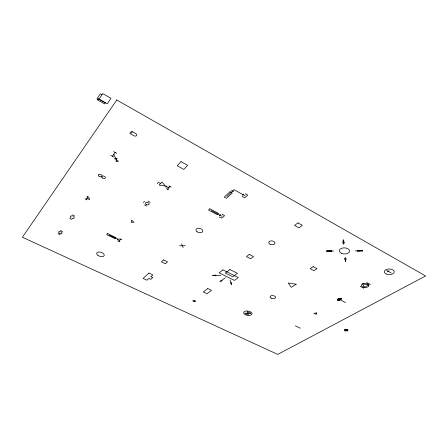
<?xml version="1.0" encoding="UTF-8"?>
<svg xmlns="http://www.w3.org/2000/svg" width="448" height="448" viewBox="0 0 448 448"><rect width="100%" height="100%" fill="white"/><g stroke="black" fill="none" stroke-linecap="round" stroke-linejoin="round"><path stroke-width="0.67" d="M343.258 239.87L342.737 243.057L344.473 243.04L343.258 239.87L343.745 244.35M345.615 261.531L346.136 258.574L344.456 258.58L345.615 261.531L345.162 257.348M112.308 156.229L115.17 152.454M129.746 133.448L131.471 131.174M86.078 199.321L88.015 196.818M88.805 199.819L89.779 198.576M157.153 183.641L158.34 182.33L160.569 183.518M143.354 202.53L144.497 201.275M165.838 187.292L167.042 185.993M117.169 239.691L118.11 238.683M167.485 189.213L170.01 186.519M118.798 241.27L120.77 239.17M226.789 196.381L234.069 189.7L245.134 195.838M219.335 215.762L220.651 214.586M242.29 195.306L243.734 194.012M242.082 196.952L242.519 196.566L244.731 197.786L247.766 195.115L245.543 193.878L245.986 193.486M219.296 217.319L219.694 216.966L221.838 218.103L224.594 215.673L222.443 214.525L222.846 214.166M221.659 280.51L225.394 277.71M337.854 299.163L338.806 298.626M337.708 299.438L339.304 298.53M337.68 299.645L339.679 298.508M337.708 299.818L340.004 298.514M337.775 299.97L340.29 298.536M387.302 271.886L389.222 270.788M337.859 300.11L340.553 298.581M337.971 300.238L340.794 298.631M338.1 300.356L341.018 298.698M338.246 300.462L341.219 298.771M338.402 300.558L341.41 298.855M346.259 330.646L347.099 330.215M326.458 251.042L331.453 250.505L331.587 251.518L326.458 251.042L333.626 250.998M362.734 250.824L357.582 251.367L357.498 250.337L362.734 250.824L355.393 250.863M179.536 245.784L185.186 245.734M215.79 275.47L220.769 275.492M165.189 185.976L159.141 185.086L162.008 181.938L165.189 185.976L168.745 187.869M194.074 300.322L195.423 300.955M192.864 300.406L195.563 301.672M193.01 301.123L194.354 301.756M58.022 233.682L60.166 234.696M60.474 230.496L62.636 231.521M117.706 240.744L119.885 241.797M69.692 218.372L71.994 219.486M72.335 214.939L74.654 216.065M119.678 238.638L121.862 239.702M109.2 235.099L119.778 240.223M295.355 325.842L300.322 328.25M87.041 198.072L89.292 199.198M84.98 198.772L87.175 199.87M86.906 196.263L89.118 197.372M144.452 204.932L146.692 206.086M340.01 299.762L345.481 302.602M147.907 201.18L150.158 202.345M166.337 188.602L168.627 189.823M168.857 185.903L171.158 187.135M110.757 155.4L113.848 157.052M211.333 210.566L222.051 216.272M360.203 286.306L363.77 288.215M113.613 151.62L116.721 153.289M366.789 282.554L370.373 284.491M231.566 190.411L233.716 191.598M386.585 270.402L391.222 272.989M99.086 99.187L107.268 103.802L110.986 98.297L102.738 93.604L98.655 99.814L97.009 98.885L100.29 93.834L101.948 94.774M113.781 154.286L115.685 158.34M181.586 243.93L183.12 247.576M230.014 279.989L231.062 282.951M73.489 216.563A2.044 1.148 20.1 0 1 74.066 218.075A2.044 1.148 20.1 0 1 72.1 218.355M71.008 217.823A2.044 1.148 20.1 0 1 70.426 216.311A2.044 1.148 20.1 0 1 72.391 216.031M116.967 158.278L115.942 161.47L118.434 161.414L114.414 158.402L116.967 158.278M131.774 220.45L131.124 222.298L134.086 222.242L131.774 220.45M316.674 312.962L316.17 314.378L313.97 313.286L316.674 312.962M98.19 98.801L97.474 99.904L104.63 103.936L105.364 102.844L98.19 98.801M116.777 99.982L22.4 237.261L277.76 354.396L425.6 275.968L116.777 99.982M132.328 131.65L130.603 133.918L133.902 135.75A2.033 1.389 21.1 0 0 136.528 135.593A2.033 1.389 21.1 0 0 135.643 133.493L132.328 131.65M221.189 280.28L219.862 281.854L222.13 280.739L221.189 280.28M107.559 233.531L106.602 234.606L115.052 238.694L116.026 237.636L107.559 233.531M180.998 161.588L177.206 165.743L183.848 169.394L187.684 165.29L180.998 161.588M209.832 208.779L208.482 210.022L217.151 214.642L218.523 213.41L209.832 208.779M230.042 191.744L224.235 197.098L226.453 198.313L232.282 192.982L230.042 191.744M148.994 273.067L143.074 278.426L146.894 280.207L148.865 278.454L150.774 279.35L152.768 277.586L150.853 276.685L152.858 274.893L148.994 273.067M163.526 259.924L161.386 261.862L165.334 263.771L167.49 261.85L163.526 259.924M222.97 269.892L219.139 272.838L234.422 280.398L238.336 277.542L222.97 269.892M249.323 254.419L246.445 256.609L250.611 258.748L253.501 256.581L249.323 254.419M229.897 269.545L225.282 273.05L232.786 276.78L237.457 273.325L229.897 269.545M207.816 288.568L203.308 291.973L206.97 293.72L211.501 290.343L207.816 288.568M297.965 222.897L294.538 225.467L298.911 227.886L302.355 225.338L297.965 222.897M313.197 266.661L310.139 268.654L313.897 270.642L316.966 268.666L313.197 266.661M296.162 284.194L291.278 287.325L288.232 282.968L296.162 284.194M341.516 298.911L338.509 300.614A2.302 1.232 4.1 0 1 338.246 298.844A2.302 1.232 4.1 0 1 341.516 298.911M368.704 284.855L364.409 287.28L362.516 283.903L368.704 284.855M345.15 329.241L344.305 329.678L347.172 331.1L348.018 330.674L345.15 329.241M346.987 329.291L344.428 330.602L345.341 331.055L347.906 329.75L346.987 329.291M215.656 275.122L212.503 275.458L215.919 275.817L215.656 275.122M231.577 282.951L230.418 282.946L231.672 284.861L231.577 282.951M250.779 313.286L244.938 313.169L248.394 314.815L247.313 311.629L250.779 313.286M341.533 253.327A5.146 3.058 2.9 0 0 349.591 251.339A5.146 3.058 2.9 0 0 342.283 248.074A5.146 3.058 2.9 0 0 341.533 253.327M363.21 287.045A3.752 2.066 2.5 0 0 368.945 285.538A3.752 2.066 2.5 0 0 363.44 283.478A3.752 2.066 2.5 0 0 363.21 287.045M386.49 274.098A4.99 2.806 0.8 0 0 394.24 272.014A4.99 2.806 0.8 0 0 387.044 269.248A4.99 2.806 0.8 0 0 386.49 274.098M245.381 314.703A4.239 2.178 9.1 0 0 252.034 313.942A4.239 2.178 9.1 0 0 246.165 311.002A4.239 2.178 9.1 0 0 245.381 314.703M271.152 298.133A2.789 1.501 7.7 0 0 275.598 297.573A2.789 1.501 7.7 0 0 271.813 295.607A2.789 1.501 7.7 0 0 271.152 298.133M269.959 244.143A3.13 1.893 7.7 0 0 274.949 243.326A3.13 1.893 7.7 0 0 270.687 240.946A3.13 1.893 7.7 0 0 269.959 244.143M197.092 231.806A3.522 2.134 12.7 0 0 202.765 231.37A3.522 2.134 12.7 0 0 198.218 228.278A3.522 2.134 12.7 0 0 197.092 231.806M97.927 255.416A3.937 2.111 17.4 0 0 104.188 255.601A3.937 2.111 17.4 0 0 99.277 252.011A3.937 2.111 17.4 0 0 97.927 255.416M146.054 204.344A1.943 1.198 16.8 0 0 149.15 204.21A1.943 1.198 16.8 0 0 146.681 202.367A1.943 1.198 16.8 0 0 146.054 204.344M59.147 233.055A1.803 0.969 19.9 0 0 62.003 233.246A1.803 0.969 19.9 0 0 59.814 231.51A1.803 0.969 19.9 0 0 59.147 233.055M102.228 177.839A1.921 1.198 20.6 0 0 105.336 177.996A1.921 1.198 20.6 0 0 103.107 175.963A1.921 1.198 20.6 0 0 102.228 177.839M98.846 176.092A1.926 1.198 20.8 0 0 101.959 176.243A1.926 1.198 20.8 0 0 99.719 174.205A1.926 1.198 20.8 0 0 98.846 176.092"/></g></svg>
